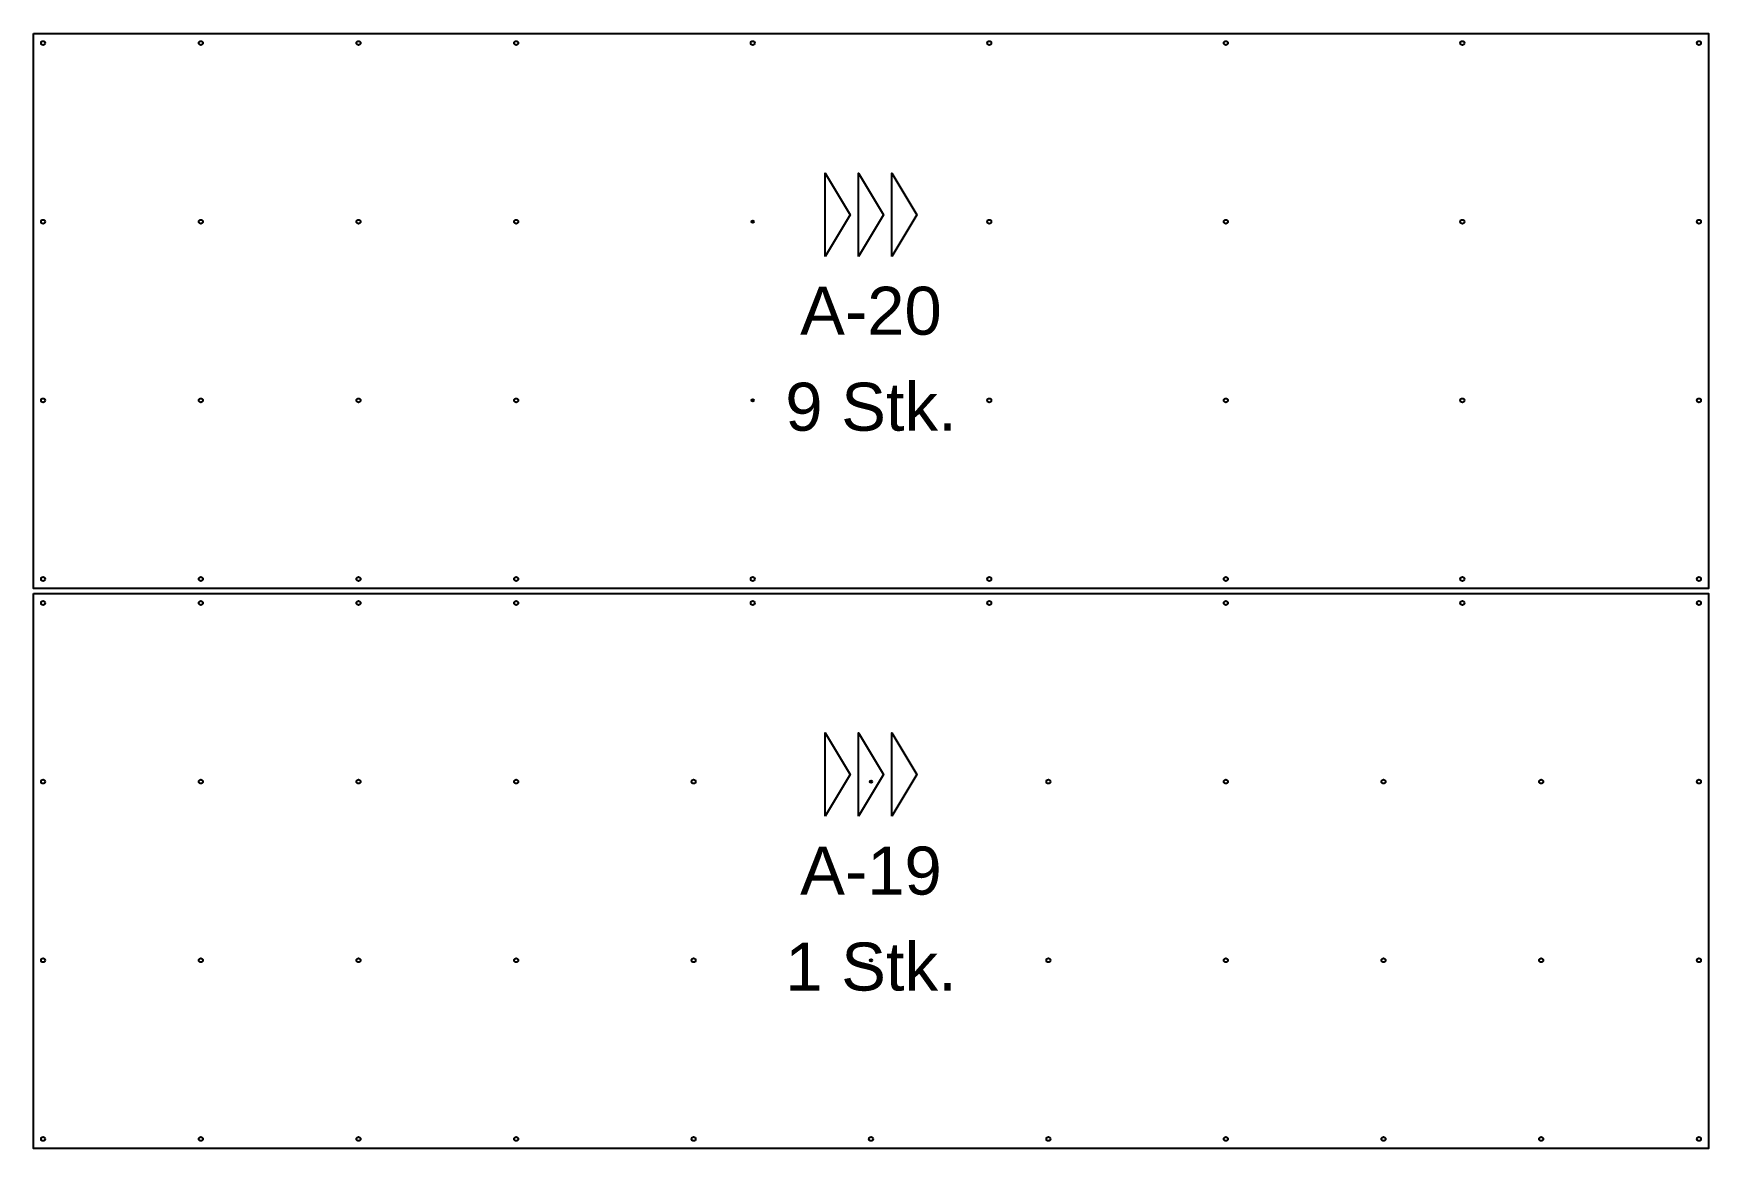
# Model space of a CAD drawing. Header units: millimetres. Extents: x 3800000 to 6300000, y 450000 to 1350000.
# Drawn here: x 5470505 to 5473995, y 901958 to 904282 of the extents above; entities that cross this region are included whole.
import ezdxf

# ---------------------------------------------------------------- set-up
doc = ezdxf.new("R2010")
doc.units = ezdxf.units.MM
for name, color, linetype, true_color in [('ANSICHT Paneel Verlegerichtung', 1, 'Continuous', 0xff0000), ('Bohr', 3, 'Continuous', 0x00ff00), ('Outside', 2, 'Continuous', 0xffff00), ('TXT', 7, 'Continuous', 0xffffff)]:
    doc.layers.add(name, color=color, linetype=linetype, true_color=true_color)
doc.styles.add('Arial Regular', font='arial.ttf')

msp = doc.modelspace()

# ---------------------------------------------------------------- linework, layer by layer
at = {"layer": 'ANSICHT Paneel Verlegerichtung'}
for points in [[(5472154.5, 903817.3), (5472154.5, 903990.9), (5472206.6, 903904.1)], [(5472224, 903817.3), (5472224, 903990.9), (5472276, 903904.1)], [(5472293.4, 903817.3), (5472293.4, 903990.9), (5472345.5, 903904.1)], [(5472154.5, 902650.6), (5472154.5, 902824.2), (5472206.6, 902737.4)], [(5472224, 902650.6), (5472224, 902824.2), (5472276, 902737.4)], [(5472293.4, 902650.6), (5472293.4, 902824.2), (5472345.5, 902737.4)]]:
    msp.add_lwpolyline(points, close=True, dxfattribs=at)
at = {"layer": 'Bohr', "linetype": 'ByBlock', "lineweight": -2}
for centre, radius in [((5470525, 904261.7), 4.25), ((5470853.6, 904261.7), 4.25), ((5471182.1, 904261.7), 4.25), ((5471510.7, 904261.7), 4.25), ((5472003.6, 904261.7), 4.25), ((5472496.4, 904261.7), 4.25), ((5472989.3, 904261.7), 4.25), ((5473482.1, 904261.7), 4.25), ((5473975, 904261.7), 4.25), ((5470525, 903889.4), 4.25), ((5470853.6, 903889.4), 4.25), ((5471182.1, 903889.4), 4.25), ((5471510.7, 903889.4), 4.25), ((5472003.6, 903889.4), 2.55), ((5472496.4, 903889.4), 4.25), ((5472989.3, 903889.4), 4.25), ((5473482.1, 903889.4), 4.25), ((5473975, 903889.4), 4.25), ((5470525, 903517.2), 4.25), ((5470853.6, 903517.2), 4.25), ((5471182.1, 903517.2), 4.25), ((5471510.7, 903517.2), 4.25), ((5472003.6, 903517.2), 2.55), ((5472496.4, 903517.2), 4.25), ((5472989.3, 903517.2), 4.25), ((5473482.1, 903517.2), 4.25), ((5473975, 903517.2), 4.25), ((5470525, 903145), 4.25), ((5470853.6, 903145), 4.25), ((5471182.1, 903145), 4.25), ((5471510.7, 903145), 4.25), ((5472003.6, 903145), 4.25), ((5472496.4, 903145), 4.25), ((5472989.3, 903145), 4.25), ((5473482.1, 903145), 4.25), ((5473975, 903145), 4.25), ((5470525, 903095), 4.25), ((5470853.6, 903095), 4.25), ((5471182.1, 903095), 4.25), ((5471510.7, 903095), 4.25), ((5472003.6, 903095), 4.25), ((5472496.4, 903095), 4.25), ((5472989.3, 903095), 4.25), ((5473482.1, 903095), 4.25), ((5473975, 903095), 4.25), ((5470525, 902722.8), 4.25), ((5470853.6, 902722.8), 4.25), ((5471182.1, 902722.8), 4.25), ((5471510.7, 902722.8), 4.25), ((5471880.4, 902722.8), 4.25), ((5472250, 902722.8), 2.55), ((5472619.6, 902722.8), 4.25), ((5472989.3, 902722.8), 4.25), ((5473317.9, 902722.8), 4.25), ((5473646.4, 902722.8), 4.25), ((5473975, 902722.8), 4.25), ((5470525, 902350.6), 4.25), ((5470853.6, 902350.6), 4.25), ((5471182.1, 902350.6), 4.25), ((5471510.7, 902350.6), 4.25), ((5471880.4, 902350.6), 4.25), ((5472250, 902350.6), 2.55), ((5472619.6, 902350.6), 4.25), ((5472989.3, 902350.6), 4.25), ((5473317.9, 902350.6), 4.25), ((5473646.4, 902350.6), 4.25), ((5473975, 902350.6), 4.25), ((5470525, 901978.3), 4.25), ((5470853.6, 901978.3), 4.25), ((5471182.1, 901978.3), 4.25), ((5471510.7, 901978.3), 4.25), ((5471880.4, 901978.3), 4.25), ((5472250, 901978.3), 4.25), ((5472619.6, 901978.3), 4.25), ((5472989.3, 901978.3), 4.25), ((5473317.9, 901978.3), 4.25), ((5473646.4, 901978.3), 4.25), ((5473975, 901978.3), 4.25)]:
    msp.add_circle(centre, radius, dxfattribs=at)
at = {"layer": 'Outside', "linetype": 'ByBlock', "lineweight": -2}
for points in [[(5470505, 904281.7), (5473995, 904281.7), (5473995, 903125), (5470505, 903125)], [(5470505, 903115), (5473995, 903115), (5473995, 901958.3), (5470505, 901958.3)]]:
    msp.add_lwpolyline(points, close=True, dxfattribs=at)

# ---------------------------------------------------------------- texts
at = {"layer": 'TXT', "char_height": 100, "attachment_point": 5, "style": 'Arial Regular'}
for s, insert, width in [('A-20', (5472249.9, 903703.3), 776.087), ('9 Stk.', (5472250, 903503.3), 876.087), ('A-19', (5472249.9, 902536.7), 777.174), ('1 Stk.', (5472250, 902336.7), 857.609)]:
    msp.add_mtext(s, dxfattribs=dict(at, insert=insert, width=width))

doc.saveas('drawing.dxf')
